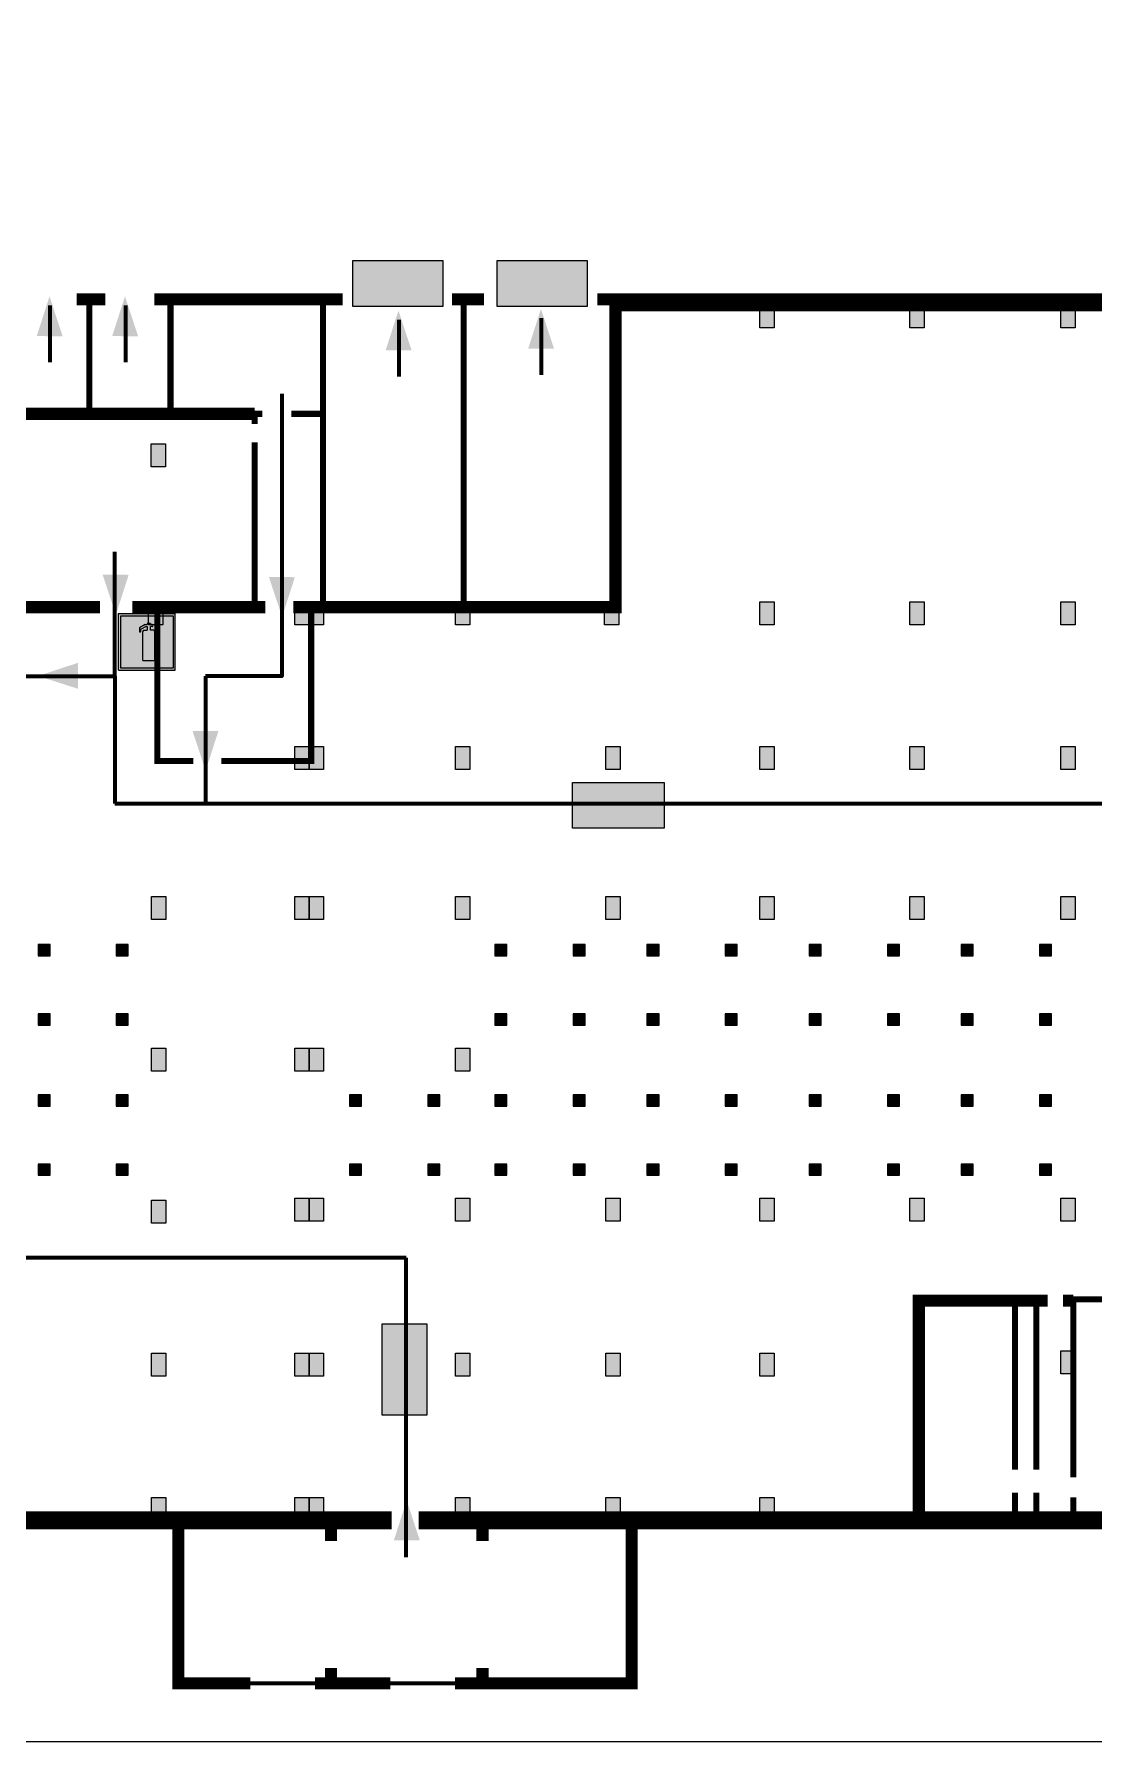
# Model space of a CAD drawing. Header units: millimetres. Extents: x 13810 to 67229, y 12374 to 21950.
# Drawn here: x 36026.2 to 36175.8, y 14541.7 to 14782.8 of the extents above; entities that cross this region are included whole.
import ezdxf

# ---------------------------------------------------------------- set-up
doc = ezdxf.new("R2010")
doc.units = ezdxf.units.MM
doc.layers.add('План_Штампы', color=7, linetype='Continuous')

# ---------------------------------------------------------------- blocks, each defined once
blk = doc.blocks.new('A$C7B4425F7')
at = {"true_color": 0xffffff}
blk.add_hatch(color=7, dxfattribs=at).paths.add_polyline_path([(0, 0), (-16, 0), (-16, -8), (0, -8)])
h = blk.add_hatch(color=126)
h.paths.add_polyline_path([(-0.2, -0.2), (-15.8, -0.2), (-15.8, -7.8), (-0.2, -7.8)])
h.paths.add_polyline_path([(-11.76, -2.03), (-11.76, -3.66), (-11.17, -3.66, -0.568275), (-11.17, -6.18), (-12.58, -6.18), (-12.58, -2.03)], flags=16)
h.paths.add_polyline_path([(-13.33, -4.12, -0.495768), (-13.59, -6.18), (-15.03, -6.18), (-15.03, -2.03), (-13.59, -2.03, -0.487973)], flags=16)
h.paths.add_polyline_path([(-10.25, -2.03), (-9.48, -2.03), (-9.48, -6.18), (-10.25, -6.18)], flags=16)
h.paths.add_polyline_path([(-13.84, -3.69), (-14.24, -3.69), (-14.24, -3.03), (-13.9, -3.03, -0.692621)], flags=0)
h.paths.add_polyline_path([(-9.15, -2.03), (-8.4, -2.03), (-8.04, -3.07), (-7.68, -2.03), (-6.93, -2.03), (-7.64, -4.1), (-6.93, -6.18), (-7.68, -6.18), (-8.04, -5.14), (-8.4, -6.18), (-9.15, -6.18), (-8.44, -4.1)], flags=16)
h.paths.add_polyline_path([(-11.76, -4.46), (-11.42, -4.46, -0.692621), (-11.36, -5.12), (-11.76, -5.12)], flags=0)
h.paths.add_polyline_path([(-13.9, -5.2), (-14.24, -5.2), (-14.24, -4.55), (-13.84, -4.55, -0.708038)], flags=0)
edge = h.paths.add_edge_path(flags=16)
edge.add_ellipse((-5.51, -4.08), major_axis=(0, 2.05), ratio=0.586184, start_angle=0, end_angle=360)
edge = h.paths.add_edge_path(flags=0)
edge.add_ellipse((-5.51, -4.08), major_axis=(0, 1.14), ratio=0.454828, start_angle=0, end_angle=360)
h.paths.add_polyline_path([(-4.13, -4.96, 0.377264), (-3.48, -4.52, 0.0555), (-3.16, -2.03), (-1.66, -2.03), (-1.66, -4.96), (-0.96, -4.96), (-0.96, -7.01), (-1.75, -7.01), (-1.75, -6.18), (-3.3, -6.18), (-3.3, -7.02), (-4.13, -7.02)], flags=16)
h.paths.add_polyline_path([(-2.73, -2.91), (-2.28, -2.91), (-2.28, -4.96), (-3.05, -4.96, 0.079136)], flags=0)
at = {"color": 126}
blk.add_lwpolyline([(-16, -8), (0, -8), (0, 0), (-16, 0)], close=True, dxfattribs=at)
blk = doc.blocks.new('A$C32E8229D')
at = {"true_color": 0xffffff}
blk.add_hatch(color=7, dxfattribs=at).paths.add_polyline_path([(0, 0), (0, -8), (16, -8), (16, 0)])
h = blk.add_hatch(color=126)
h.paths.add_polyline_path([(0.2, -0.2), (15.8, -0.2), (15.8, -7.8), (0.2, -7.8)])
h.paths.add_polyline_path([(13.49, -2.05), (12.08, -2.05), (11.37, -2.63, 0.162397), (11.29, -2.84), (11.29, -3.63), (10.35, -3.63), (10.35, -4.05), (11.68, -4.05), (11.68, -3.48), (12.26, -4.28), (11.29, -5.1), (11.29, -6.78), (11.85, -6.78), (11.85, -5.44), (12.8, -4.64), (12.8, -5.94), (14.46, -5.94), (14.46, -5.39), (13.45, -5.39), (13.45, -3.97), (12.46, -2.59), (13.15, -2.59), (13.69, -3.34), (14.18, -3)], flags=16)
h.paths.add_polyline_path([(10.74, -1.82, 1), (11.8, -1.82, 1)], flags=16)
h.paths.add_polyline_path([(9.39, -3.59), (5.99, -3.59), (6.56, -3.03), (5.91, -3.03), (5.1, -3.83), (5.91, -4.64), (6.56, -4.64), (5.99, -4.09), (9.39, -4.09)], flags=16)
h.paths.add_polyline_path([(4.29, -1.08), (1.72, -1.08), (1.72, -6.6), (4.29, -6.6)], flags=16)
at = {"color": 126}
blk.add_lwpolyline([(16, -8), (0, -8), (0, 0), (16, 0)], close=True, dxfattribs=at)
blk = doc.blocks.new('A$C3AD82952')
at = {"true_color": 0xf5f5ff}
h = blk.add_hatch(color=7, dxfattribs=at)
h.dxf.hatch_style = 1
h.paths.add_polyline_path([(8.21, 8.73, 0.414214), (7.89, 9.05), (7.22, 9.05), (7.22, 9.92), (7.59, 9.92, 1), (7.57, 10.36), (7.22, 10.36), (7.22, 10.6), (6.43, 10.6), (6.43, 10.36), (6.01, 10.36), (4.74, 9.59), (4.74, 8.69), (4.98, 8.73), (4.98, 9.26), (6.12, 9.91), (6.43, 9.91), (6.43, 9.05), (5.76, 9.05, 0.414214), (5.44, 8.73), (5.44, 2.2), (8.21, 2.2)], flags=0)
h.paths.add_polyline_path([(12.8, 12.8), (0, 12.8), (0, 0), (12.8, 0)])
h.paths.add_polyline_path([(0.51, 12.29), (12.29, 12.29), (12.29, 0.51), (0.51, 0.51)], flags=16)
h.paths.add_polyline_path([(4.74, 9.59), (6.01, 10.36), (6.43, 10.36), (6.43, 10.6), (7.22, 10.6), (7.22, 10.36), (7.59, 10.36, -0.94586), (7.59, 9.92), (7.22, 9.92), (7.22, 9.05), (7.89, 9.05, -0.414214), (8.21, 8.73), (8.21, 2.2), (5.44, 2.2), (5.44, 8.73, -0.414214), (5.76, 9.05), (6.43, 9.05), (6.43, 9.91), (6.12, 9.91), (4.98, 9.26), (4.98, 8.73), (4.74, 8.69)], flags=0)
h = blk.add_hatch(color=242)
h.dxf.hatch_style = 1
h.paths.add_polyline_path([(12.29, 12.29), (0.51, 12.29), (0.51, 0.51), (12.29, 0.51)])
h.paths.add_polyline_path([(4.74, 8.69), (4.74, 9.59), (6.01, 10.36), (6.43, 10.36), (6.43, 10.6), (7.22, 10.6), (7.22, 10.36), (7.59, 10.36, -0.94586), (7.59, 9.92), (7.22, 9.92), (7.22, 9.05), (7.89, 9.05, -0.414214), (8.21, 8.73), (8.21, 2.2), (5.44, 2.2), (5.44, 8.73, -0.414214), (5.76, 9.05), (6.43, 9.05), (6.43, 9.91), (6.12, 9.91), (4.98, 9.26), (4.98, 8.73)], flags=16)
h = blk.add_hatch(color=7, dxfattribs=at)
h.dxf.hatch_style = 1
h.paths.add_polyline_path([(8.21, 8.73, 0.414214), (7.89, 9.05), (7.22, 9.05), (7.22, 9.92), (7.59, 9.92, 1), (7.57, 10.36), (7.22, 10.36), (7.22, 10.6), (6.43, 10.6), (6.43, 10.36), (6.01, 10.36), (4.74, 9.59), (4.74, 8.69), (4.98, 8.73), (4.98, 9.26), (6.12, 9.91), (6.43, 9.91), (6.43, 9.05), (5.76, 9.05, 0.414214), (5.44, 8.73), (5.44, 2.2), (8.21, 2.2)])
at = {"color": 242, "lineweight": 5}
for p, q in [((0, 0), (0, 12.8)), ((0, 12.8), (12.8, 12.8)), ((12.8, 0), (12.8, 12.8)), ((6.01, 10.36), (4.74, 9.59)), ((4.74, 9.59), (4.74, 8.69)), ((4.74, 8.69), (4.98, 8.73)), ((4.98, 9.26), (6.12, 9.91)), ((4.98, 8.73), (4.98, 9.26)), ((5.44, 2.2), (5.44, 8.73)), ((5.76, 9.05), (6.43, 9.05)), ((6.01, 10.36), (6.43, 10.36)), ((6.12, 9.91), (6.43, 9.91)), ((7.22, 10.6), (6.43, 10.6)), ((6.43, 10.6), (6.43, 10.36)), ((6.43, 9.91), (6.43, 9.05)), ((7.22, 10.36), (7.22, 10.6)), ((7.59, 10.36), (7.22, 10.36)), ((7.22, 9.05), (7.22, 9.92)), ((7.59, 9.92), (7.22, 9.92)), ((7.89, 9.05), (7.22, 9.05)), ((8.21, 2.2), (8.21, 8.73)), ((0, 0), (12.8, 0)), ((5.44, 2.2), (8.21, 2.2))]:
    blk.add_line(p, q, dxfattribs=at)
blk.add_lwpolyline([(0.51, 12.29), (12.29, 12.29), (12.29, 0.51), (0.51, 0.51)], close=True, dxfattribs=at)
for centre, radius, start, end in [((5.76, 8.73), 0.32, 90, 180), ((7.58, 10.14), 0.223, 273.1875, 86.8125), ((7.89, 8.73), 0.32, 0, 90)]:
    blk.add_arc(centre, radius, start, end, dxfattribs=at)

msp = doc.modelspace()

# ---------------------------------------------------------------- hatches: boundary and pattern name
at = {"lineweight": 0}
h = msp.add_hatch(color=256, dxfattribs=at)
h.dxf.hatch_style = 1
h.paths.add_polyline_path([(36130.64, 14744.59), (36128.62, 14744.59), (36128.62, 14741.35), (36130.64, 14741.35)])
h = msp.add_hatch(color=256, dxfattribs=at)
h.dxf.hatch_style = 1
h.paths.add_polyline_path([(36151.85, 14744.59), (36149.83, 14744.59), (36149.83, 14741.35), (36151.85, 14741.35)])
h = msp.add_hatch(color=256, dxfattribs=at)
h.dxf.hatch_style = 1
h.paths.add_polyline_path([(36173.15, 14744.59), (36171.13, 14744.59), (36171.13, 14741.35), (36173.15, 14741.35)])
h = msp.add_hatch(color=256, dxfattribs=at)
h.dxf.hatch_style = 1
h.paths.add_polyline_path([(36044.74, 14724.99), (36042.72, 14724.99), (36042.72, 14721.74), (36044.74, 14721.74)])
h = msp.add_hatch(color=256, dxfattribs=at)
h.dxf.hatch_style = 1
h.paths.add_polyline_path([(36044.39, 14702.67), (36042.36, 14702.67), (36042.36, 14699.43), (36044.39, 14699.43)])
h = msp.add_hatch(color=256, dxfattribs=at)
h.dxf.hatch_style = 1
h.paths.add_polyline_path([(36065.03, 14702.67), (36063.01, 14702.67), (36063.01, 14699.43), (36065.03, 14699.43)])
h = msp.add_hatch(color=256, dxfattribs=at)
h.dxf.hatch_style = 1
h.paths.add_polyline_path([(36067.05, 14702.67), (36065.03, 14702.67), (36065.03, 14699.43), (36067.05, 14699.43)])
h = msp.add_hatch(color=256, dxfattribs=at)
h.dxf.hatch_style = 1
h.paths.add_polyline_path([(36087.72, 14702.67), (36085.7, 14702.67), (36085.7, 14699.43), (36087.72, 14699.43)])
h = msp.add_hatch(color=256, dxfattribs=at)
h.dxf.hatch_style = 1
h.paths.add_polyline_path([(36108.73, 14702.67), (36106.71, 14702.67), (36106.71, 14699.43), (36108.73, 14699.43)])
h = msp.add_hatch(color=256, dxfattribs=at)
h.dxf.hatch_style = 1
h.paths.add_polyline_path([(36130.64, 14702.67), (36128.62, 14702.67), (36128.62, 14699.43), (36130.64, 14699.43)])
h = msp.add_hatch(color=256, dxfattribs=at)
h.dxf.hatch_style = 1
h.paths.add_polyline_path([(36151.85, 14702.67), (36149.83, 14702.67), (36149.83, 14699.43), (36151.85, 14699.43)])
h = msp.add_hatch(color=256, dxfattribs=at)
h.dxf.hatch_style = 1
h.paths.add_polyline_path([(36173.15, 14702.67), (36171.13, 14702.67), (36171.13, 14699.43), (36173.15, 14699.43)])
h = msp.add_hatch(color=256, dxfattribs=at)
h.dxf.hatch_style = 1
h.paths.add_polyline_path([(36065.03, 14682.24), (36063.01, 14682.24), (36063.01, 14679), (36065.03, 14679)])
h = msp.add_hatch(color=256, dxfattribs=at)
h.dxf.hatch_style = 1
h.paths.add_polyline_path([(36067.05, 14682.24), (36065.03, 14682.24), (36065.03, 14679), (36067.05, 14679)])
h = msp.add_hatch(color=256, dxfattribs=at)
h.dxf.hatch_style = 1
h.paths.add_polyline_path([(36087.72, 14682.24), (36085.7, 14682.24), (36085.7, 14679), (36087.72, 14679)])
h = msp.add_hatch(color=256, dxfattribs=at)
h.dxf.hatch_style = 1
h.paths.add_polyline_path([(36108.92, 14682.24), (36106.9, 14682.24), (36106.9, 14679), (36108.92, 14679)])
h = msp.add_hatch(color=256, dxfattribs=at)
h.dxf.hatch_style = 1
h.paths.add_polyline_path([(36130.64, 14682.24), (36128.62, 14682.24), (36128.62, 14679), (36130.64, 14679)])
h = msp.add_hatch(color=256, dxfattribs=at)
h.dxf.hatch_style = 1
h.paths.add_polyline_path([(36151.85, 14682.24), (36149.83, 14682.24), (36149.83, 14679), (36151.85, 14679)])
h = msp.add_hatch(color=256, dxfattribs=at)
h.dxf.hatch_style = 1
h.paths.add_polyline_path([(36173.15, 14682.24), (36171.13, 14682.24), (36171.13, 14679), (36173.15, 14679)])
h = msp.add_hatch(color=256, dxfattribs=at)
h.dxf.hatch_style = 1
h.paths.add_polyline_path([(36044.81, 14661.06), (36042.79, 14661.06), (36042.79, 14657.82), (36044.81, 14657.82)])
h = msp.add_hatch(color=256, dxfattribs=at)
h.dxf.hatch_style = 1
h.paths.add_polyline_path([(36065.03, 14661.06), (36063.01, 14661.06), (36063.01, 14657.82), (36065.03, 14657.82)])
h = msp.add_hatch(color=256, dxfattribs=at)
h.dxf.hatch_style = 1
h.paths.add_polyline_path([(36067.05, 14661.06), (36065.03, 14661.06), (36065.03, 14657.82), (36067.05, 14657.82)])
h = msp.add_hatch(color=256, dxfattribs=at)
h.dxf.hatch_style = 1
h.paths.add_polyline_path([(36087.72, 14661.06), (36085.7, 14661.06), (36085.7, 14657.82), (36087.72, 14657.82)])
h = msp.add_hatch(color=256, dxfattribs=at)
h.dxf.hatch_style = 1
h.paths.add_polyline_path([(36108.92, 14661.06), (36106.9, 14661.06), (36106.9, 14657.82), (36108.92, 14657.82)])
h = msp.add_hatch(color=256, dxfattribs=at)
h.dxf.hatch_style = 1
h.paths.add_polyline_path([(36130.64, 14661.06), (36128.62, 14661.06), (36128.62, 14657.82), (36130.64, 14657.82)])
h = msp.add_hatch(color=256, dxfattribs=at)
h.dxf.hatch_style = 1
h.paths.add_polyline_path([(36151.85, 14661.06), (36149.83, 14661.06), (36149.83, 14657.82), (36151.85, 14657.82)])
h = msp.add_hatch(color=256, dxfattribs=at)
h.dxf.hatch_style = 1
h.paths.add_polyline_path([(36173.15, 14661.06), (36171.13, 14661.06), (36171.13, 14657.82), (36173.15, 14657.82)])
h = msp.add_hatch(color=256, dxfattribs=at)
h.dxf.hatch_style = 1
h.paths.add_polyline_path([(36028.45, 14652.68), (36028.45, 14654.28), (36026.75, 14654.28), (36026.75, 14652.68)])
h = msp.add_hatch(color=256, dxfattribs=at)
h.dxf.hatch_style = 1
h.paths.add_polyline_path([(36039.49, 14652.68), (36039.49, 14654.28), (36037.79, 14654.28), (36037.79, 14652.68)])
h = msp.add_hatch(color=256, dxfattribs=at)
h.dxf.hatch_style = 1
h.paths.add_polyline_path([(36092.95, 14652.68), (36092.95, 14654.28), (36091.25, 14654.28), (36091.25, 14652.68)])
h = msp.add_hatch(color=256, dxfattribs=at)
h.dxf.hatch_style = 1
h.paths.add_polyline_path([(36104, 14652.68), (36104, 14654.28), (36102.29, 14654.28), (36102.29, 14652.68)])
h = msp.add_hatch(color=256, dxfattribs=at)
h.dxf.hatch_style = 1
h.paths.add_polyline_path([(36114.41, 14652.68), (36114.41, 14654.28), (36112.71, 14654.28), (36112.71, 14652.68)])
h = msp.add_hatch(color=256, dxfattribs=at)
h.dxf.hatch_style = 1
h.paths.add_polyline_path([(36125.45, 14652.68), (36125.45, 14654.28), (36123.75, 14654.28), (36123.75, 14652.68)])
h = msp.add_hatch(color=256, dxfattribs=at)
h.dxf.hatch_style = 1
h.paths.add_polyline_path([(36137.3, 14652.68), (36137.3, 14654.28), (36135.6, 14654.28), (36135.6, 14652.68)])
h = msp.add_hatch(color=256, dxfattribs=at)
h.dxf.hatch_style = 1
h.paths.add_polyline_path([(36148.34, 14652.68), (36148.34, 14654.28), (36146.64, 14654.28), (36146.64, 14652.68)])
h = msp.add_hatch(color=256, dxfattribs=at)
h.dxf.hatch_style = 1
h.paths.add_polyline_path([(36158.75, 14652.68), (36158.75, 14654.28), (36157.05, 14654.28), (36157.05, 14652.68)])
h = msp.add_hatch(color=256, dxfattribs=at)
h.dxf.hatch_style = 1
h.paths.add_polyline_path([(36169.8, 14652.68), (36169.8, 14654.28), (36168.1, 14654.28), (36168.1, 14652.68)])
h = msp.add_hatch(color=256, dxfattribs=at)
h.dxf.hatch_style = 1
h.paths.add_polyline_path([(36028.45, 14642.91), (36028.45, 14644.5), (36026.75, 14644.5), (36026.75, 14642.91)])
h = msp.add_hatch(color=256, dxfattribs=at)
h.dxf.hatch_style = 1
h.paths.add_polyline_path([(36039.49, 14642.91), (36039.49, 14644.5), (36037.79, 14644.5), (36037.79, 14642.91)])
h = msp.add_hatch(color=256, dxfattribs=at)
h.dxf.hatch_style = 1
h.paths.add_polyline_path([(36092.95, 14642.91), (36092.95, 14644.5), (36091.25, 14644.5), (36091.25, 14642.91)])
h = msp.add_hatch(color=256, dxfattribs=at)
h.dxf.hatch_style = 1
h.paths.add_polyline_path([(36104, 14642.91), (36104, 14644.5), (36102.29, 14644.5), (36102.29, 14642.91)])
h = msp.add_hatch(color=256, dxfattribs=at)
h.dxf.hatch_style = 1
h.paths.add_polyline_path([(36114.41, 14642.91), (36114.41, 14644.5), (36112.71, 14644.5), (36112.71, 14642.91)])
h = msp.add_hatch(color=256, dxfattribs=at)
h.dxf.hatch_style = 1
h.paths.add_polyline_path([(36125.45, 14642.91), (36125.45, 14644.5), (36123.75, 14644.5), (36123.75, 14642.91)])
h = msp.add_hatch(color=256, dxfattribs=at)
h.dxf.hatch_style = 1
h.paths.add_polyline_path([(36137.3, 14642.91), (36137.3, 14644.5), (36135.6, 14644.5), (36135.6, 14642.91)])
h = msp.add_hatch(color=256, dxfattribs=at)
h.dxf.hatch_style = 1
h.paths.add_polyline_path([(36148.34, 14642.91), (36148.34, 14644.5), (36146.64, 14644.5), (36146.64, 14642.91)])
h = msp.add_hatch(color=256, dxfattribs=at)
h.dxf.hatch_style = 1
h.paths.add_polyline_path([(36158.75, 14642.91), (36158.75, 14644.5), (36157.05, 14644.5), (36157.05, 14642.91)])
h = msp.add_hatch(color=256, dxfattribs=at)
h.dxf.hatch_style = 1
h.paths.add_polyline_path([(36169.8, 14642.91), (36169.8, 14644.5), (36168.1, 14644.5), (36168.1, 14642.91)])
h = msp.add_hatch(color=256, dxfattribs=at)
h.dxf.hatch_style = 1
h.paths.add_polyline_path([(36044.81, 14639.67), (36042.79, 14639.67), (36042.79, 14636.42), (36044.81, 14636.42)])
h = msp.add_hatch(color=256, dxfattribs=at)
h.dxf.hatch_style = 1
h.paths.add_polyline_path([(36065.03, 14639.67), (36063.01, 14639.67), (36063.01, 14636.42), (36065.03, 14636.42)])
h = msp.add_hatch(color=256, dxfattribs=at)
h.dxf.hatch_style = 1
h.paths.add_polyline_path([(36067.05, 14639.67), (36065.03, 14639.67), (36065.03, 14636.42), (36067.05, 14636.42)])
h = msp.add_hatch(color=256, dxfattribs=at)
h.dxf.hatch_style = 1
h.paths.add_polyline_path([(36087.72, 14639.67), (36085.7, 14639.67), (36085.7, 14636.42), (36087.72, 14636.42)])
h = msp.add_hatch(color=256, dxfattribs=at)
h.dxf.hatch_style = 1
h.paths.add_polyline_path([(36028.45, 14631.48), (36028.45, 14633.08), (36026.75, 14633.08), (36026.75, 14631.48)])
h = msp.add_hatch(color=256, dxfattribs=at)
h.dxf.hatch_style = 1
h.paths.add_polyline_path([(36039.49, 14631.48), (36039.49, 14633.08), (36037.79, 14633.08), (36037.79, 14631.48)])
h = msp.add_hatch(color=256, dxfattribs=at)
h.dxf.hatch_style = 1
h.paths.add_polyline_path([(36072.43, 14631.48), (36072.43, 14633.08), (36070.73, 14633.08), (36070.73, 14631.48)])
h = msp.add_hatch(color=256, dxfattribs=at)
h.dxf.hatch_style = 1
h.paths.add_polyline_path([(36083.48, 14631.48), (36083.48, 14633.08), (36081.77, 14633.08), (36081.77, 14631.48)])
h = msp.add_hatch(color=256, dxfattribs=at)
h.dxf.hatch_style = 1
h.paths.add_polyline_path([(36092.95, 14631.48), (36092.95, 14633.08), (36091.25, 14633.08), (36091.25, 14631.48)])
h = msp.add_hatch(color=256, dxfattribs=at)
h.dxf.hatch_style = 1
h.paths.add_polyline_path([(36104, 14631.48), (36104, 14633.08), (36102.29, 14633.08), (36102.29, 14631.48)])
h = msp.add_hatch(color=256, dxfattribs=at)
h.dxf.hatch_style = 1
h.paths.add_polyline_path([(36114.41, 14631.48), (36114.41, 14633.08), (36112.71, 14633.08), (36112.71, 14631.48)])
h = msp.add_hatch(color=256, dxfattribs=at)
h.dxf.hatch_style = 1
h.paths.add_polyline_path([(36125.45, 14631.48), (36125.45, 14633.08), (36123.75, 14633.08), (36123.75, 14631.48)])
h = msp.add_hatch(color=256, dxfattribs=at)
h.dxf.hatch_style = 1
h.paths.add_polyline_path([(36137.3, 14631.48), (36137.3, 14633.08), (36135.6, 14633.08), (36135.6, 14631.48)])
h = msp.add_hatch(color=256, dxfattribs=at)
h.dxf.hatch_style = 1
h.paths.add_polyline_path([(36148.34, 14631.48), (36148.34, 14633.08), (36146.64, 14633.08), (36146.64, 14631.48)])
h = msp.add_hatch(color=256, dxfattribs=at)
h.dxf.hatch_style = 1
h.paths.add_polyline_path([(36158.75, 14631.48), (36158.75, 14633.08), (36157.05, 14633.08), (36157.05, 14631.48)])
h = msp.add_hatch(color=256, dxfattribs=at)
h.dxf.hatch_style = 1
h.paths.add_polyline_path([(36169.8, 14631.48), (36169.8, 14633.08), (36168.1, 14633.08), (36168.1, 14631.48)])
h = msp.add_hatch(color=256, dxfattribs=at)
h.dxf.hatch_style = 1
h.paths.add_polyline_path([(36028.45, 14621.71), (36028.45, 14623.3), (36026.75, 14623.3), (36026.75, 14621.71)])
h = msp.add_hatch(color=256, dxfattribs=at)
h.dxf.hatch_style = 1
h.paths.add_polyline_path([(36039.49, 14621.71), (36039.49, 14623.3), (36037.79, 14623.3), (36037.79, 14621.71)])
h = msp.add_hatch(color=256, dxfattribs=at)
h.dxf.hatch_style = 1
h.paths.add_polyline_path([(36072.43, 14621.71), (36072.43, 14623.3), (36070.73, 14623.3), (36070.73, 14621.71)])
h = msp.add_hatch(color=256, dxfattribs=at)
h.dxf.hatch_style = 1
h.paths.add_polyline_path([(36083.48, 14621.71), (36083.48, 14623.3), (36081.77, 14623.3), (36081.77, 14621.71)])
h = msp.add_hatch(color=256, dxfattribs=at)
h.dxf.hatch_style = 1
h.paths.add_polyline_path([(36092.95, 14621.71), (36092.95, 14623.3), (36091.25, 14623.3), (36091.25, 14621.71)])
h = msp.add_hatch(color=256, dxfattribs=at)
h.dxf.hatch_style = 1
h.paths.add_polyline_path([(36104, 14621.71), (36104, 14623.3), (36102.29, 14623.3), (36102.29, 14621.71)])
h = msp.add_hatch(color=256, dxfattribs=at)
h.dxf.hatch_style = 1
h.paths.add_polyline_path([(36114.41, 14621.71), (36114.41, 14623.3), (36112.71, 14623.3), (36112.71, 14621.71)])
h = msp.add_hatch(color=256, dxfattribs=at)
h.dxf.hatch_style = 1
h.paths.add_polyline_path([(36125.45, 14621.71), (36125.45, 14623.3), (36123.75, 14623.3), (36123.75, 14621.71)])
h = msp.add_hatch(color=256, dxfattribs=at)
h.dxf.hatch_style = 1
h.paths.add_polyline_path([(36137.3, 14621.71), (36137.3, 14623.3), (36135.6, 14623.3), (36135.6, 14621.71)])
h = msp.add_hatch(color=256, dxfattribs=at)
h.dxf.hatch_style = 1
h.paths.add_polyline_path([(36148.34, 14621.71), (36148.34, 14623.3), (36146.64, 14623.3), (36146.64, 14621.71)])
h = msp.add_hatch(color=256, dxfattribs=at)
h.dxf.hatch_style = 1
h.paths.add_polyline_path([(36158.75, 14621.71), (36158.75, 14623.3), (36157.05, 14623.3), (36157.05, 14621.71)])
h = msp.add_hatch(color=256, dxfattribs=at)
h.dxf.hatch_style = 1
h.paths.add_polyline_path([(36169.8, 14621.71), (36169.8, 14623.3), (36168.1, 14623.3), (36168.1, 14621.71)])
h = msp.add_hatch(color=256, dxfattribs=at)
h.dxf.hatch_style = 1
h.paths.add_polyline_path([(36044.81, 14618.21), (36042.79, 14618.21), (36042.79, 14614.97), (36044.81, 14614.97)])
h = msp.add_hatch(color=256, dxfattribs=at)
h.dxf.hatch_style = 1
h.paths.add_polyline_path([(36065.03, 14618.49), (36063.01, 14618.49), (36063.01, 14615.25), (36065.03, 14615.25)])
h = msp.add_hatch(color=256, dxfattribs=at)
h.dxf.hatch_style = 1
h.paths.add_polyline_path([(36067.05, 14618.49), (36065.03, 14618.49), (36065.03, 14615.25), (36067.05, 14615.25)])
h = msp.add_hatch(color=256, dxfattribs=at)
h.dxf.hatch_style = 1
h.paths.add_polyline_path([(36087.72, 14618.49), (36085.7, 14618.49), (36085.7, 14615.25), (36087.72, 14615.25)])
h = msp.add_hatch(color=256, dxfattribs=at)
h.dxf.hatch_style = 1
h.paths.add_polyline_path([(36108.92, 14618.49), (36106.9, 14618.49), (36106.9, 14615.25), (36108.92, 14615.25)])
h = msp.add_hatch(color=256, dxfattribs=at)
h.dxf.hatch_style = 1
h.paths.add_polyline_path([(36130.64, 14618.49), (36128.62, 14618.49), (36128.62, 14615.25), (36130.64, 14615.25)])
h = msp.add_hatch(color=256, dxfattribs=at)
h.dxf.hatch_style = 1
h.paths.add_polyline_path([(36151.85, 14618.49), (36149.83, 14618.49), (36149.83, 14615.25), (36151.85, 14615.25)])
h = msp.add_hatch(color=256, dxfattribs=at)
h.dxf.hatch_style = 1
h.paths.add_polyline_path([(36173.15, 14618.49), (36171.13, 14618.49), (36171.13, 14615.25), (36173.15, 14615.25)])
h = msp.add_hatch(color=256, dxfattribs=at)
h.dxf.hatch_style = 1
h.paths.add_polyline_path([(36044.81, 14596.62), (36042.79, 14596.62), (36042.79, 14593.37), (36044.81, 14593.37)])
h = msp.add_hatch(color=256, dxfattribs=at)
h.dxf.hatch_style = 1
h.paths.add_polyline_path([(36065.03, 14596.62), (36063.01, 14596.62), (36063.01, 14593.37), (36065.03, 14593.37)])
h = msp.add_hatch(color=256, dxfattribs=at)
h.dxf.hatch_style = 1
h.paths.add_polyline_path([(36067.05, 14596.62), (36065.03, 14596.62), (36065.03, 14593.37), (36067.05, 14593.37)])
h = msp.add_hatch(color=256, dxfattribs=at)
h.dxf.hatch_style = 1
h.paths.add_polyline_path([(36087.72, 14596.62), (36085.7, 14596.62), (36085.7, 14593.37), (36087.72, 14593.37)])
h = msp.add_hatch(color=256, dxfattribs=at)
h.dxf.hatch_style = 1
h.paths.add_polyline_path([(36108.92, 14596.62), (36106.9, 14596.62), (36106.9, 14593.37), (36108.92, 14593.37)])
h = msp.add_hatch(color=256, dxfattribs=at)
h.dxf.hatch_style = 1
h.paths.add_polyline_path([(36130.64, 14596.62), (36128.62, 14596.62), (36128.62, 14593.37), (36130.64, 14593.37)])
h = msp.add_hatch(color=256, dxfattribs=at)
h.dxf.hatch_style = 1
h.paths.add_polyline_path([(36173.15, 14596.93), (36171.13, 14596.93), (36171.13, 14593.69), (36173.15, 14593.69)])
h = msp.add_hatch(color=256, dxfattribs=at)
h.dxf.hatch_style = 1
h.paths.add_polyline_path([(36044.81, 14576.23), (36042.79, 14576.23), (36042.79, 14572.99), (36044.81, 14572.99)])
h = msp.add_hatch(color=256, dxfattribs=at)
h.dxf.hatch_style = 1
h.paths.add_polyline_path([(36065.03, 14576.23), (36063.01, 14576.23), (36063.01, 14572.99), (36065.03, 14572.99)])
h = msp.add_hatch(color=256, dxfattribs=at)
h.dxf.hatch_style = 1
h.paths.add_polyline_path([(36067.05, 14576.23), (36065.03, 14576.23), (36065.03, 14572.99), (36067.05, 14572.99)])
h = msp.add_hatch(color=256, dxfattribs=at)
h.dxf.hatch_style = 1
h.paths.add_polyline_path([(36087.72, 14576.23), (36085.7, 14576.23), (36085.7, 14572.99), (36087.72, 14572.99)])
h = msp.add_hatch(color=256, dxfattribs=at)
h.dxf.hatch_style = 1
h.paths.add_polyline_path([(36108.92, 14576.23), (36106.9, 14576.23), (36106.9, 14572.99), (36108.92, 14572.99)])
h = msp.add_hatch(color=256, dxfattribs=at)
h.dxf.hatch_style = 1
h.paths.add_polyline_path([(36130.64, 14576.23), (36128.62, 14576.23), (36128.62, 14572.99), (36130.64, 14572.99)])

# ---------------------------------------------------------------- linework, layer by layer
at = {"color": 126, "lineweight": 0, "true_color": 0x008754}
msp.add_lwpolyline([(35837.9, 14936.73), (36437.9, 14936.73), (36437.9, 14541.73), (35837.9, 14541.73)], close=True, dxfattribs=at)
msp.add_lwpolyline([(35837.9, 14936.73), (36437.9, 14936.73), (36437.9, 14541.73), (35837.9, 14541.73)], close=True, dxfattribs=at)
msp.add_lwpolyline([(35837.9, 14936.73), (36437.9, 14936.73), (36437.9, 14541.73), (35837.9, 14541.73)], close=True, dxfattribs=at)
msp.add_lwpolyline([(35837.9, 14936.73), (36437.9, 14936.73), (36437.9, 14541.73), (35837.9, 14541.73)], close=True, dxfattribs=at)
at = {"lineweight": 0}
for points, const_width in [([(35941.32, 14744.96), (35893.66, 14744.96), (35893.66, 14572.99), (36076.68, 14572.99)], 2.56), ([(36032.19, 14745.39), (36036.26, 14745.39)], 1.71), ([(36033.99, 14745.39), (36033.99, 14729.22)], 0.855), ([(36043.16, 14745.39), (36069.76, 14745.39)], 1.71), ([(36045.45, 14745.39), (36045.45, 14729.22)], 0.855), ([(36062.78, 14701.93), (36108.27, 14701.93), (36108.27, 14744.96)], 1.71), ([(36066.96, 14745.39), (36066.96, 14701.93)], 0.855), ([(36085.17, 14745.39), (36089.72, 14745.39)], 1.71), ([(36086.84, 14745.39), (36086.84, 14701.93)], 0.855), ([(36105.68, 14745.39), (36108.27, 14745.39)], 1.71), ([(36108.27, 14744.96), (36228.61, 14744.96)], 2.56), ([(35998.78, 14729.22), (36057.35, 14729.22)], 1.71), ([(36057.35, 14729.22), (36058.41, 14729.22)], 0.855), ([(36057.35, 14729.22), (36057.35, 14727.8)], 0.855), ([(36062.49, 14729.22), (36066.96, 14729.22)], 0.855), ([(36057.35, 14725.21), (36057.35, 14701.93)], 0.855), ([(36007.21, 14701.93), (36035.51, 14701.93)], 1.71), ([(36040.07, 14701.93), (36058.82, 14701.93)], 1.71), ([(36043.59, 14701.93), (36043.59, 14680.2), (36048.68, 14680.2)], 0.855), ([(36052.63, 14680.2), (36065.31, 14680.2), (36065.31, 14701.93)], 0.855), ([(36151.09, 14572.99), (36151.09, 14604), (36169.25, 14604)], 1.71), ([(36164.65, 14580.14), (36164.65, 14604)], 0.855), ([(36167.68, 14580.14), (36167.68, 14604)], 0.855), ([(36171.44, 14604), (36172.91, 14604)], 1.71), ([(36172.91, 14604.2), (36184.64, 14604.2)], 0.855), ([(36172.91, 14604), (36172.91, 14579.09)], 0.855), ([(36164.65, 14576.9), (36164.65, 14572.99)], 0.855), ([(36167.68, 14572.99), (36167.68, 14576.9)], 0.855), ([(36172.91, 14576.27), (36172.91, 14572.99)], 0.855), ([(36046.57, 14572.99), (36046.57, 14549.99), (36056.7, 14549.99)], 1.71), ([(36068.11, 14570.08), (36068.11, 14572.99)], 1.71), ([(36080.49, 14572.99), (36238.4, 14572.99)], 2.56), ([(36085.63, 14549.99), (36110.54, 14549.99), (36110.54, 14572.99)], 1.71), ([(36089.5, 14570.08), (36089.5, 14572.99)], 1.71), ([(36068.11, 14552.17), (36068.11, 14549.99)], 1.71), ([(36089.5, 14552.17), (36089.5, 14549.99)], 1.71), ([(36065.86, 14549.99), (36076.47, 14549.99)], 1.71)]:
    msp.add_lwpolyline(points, dxfattribs=dict(at, const_width=const_width))
at = {"color": 126, "lineweight": 100, "true_color": 0x008754}
for points in [[(36028.42, 14744.52), (36028.42, 14736.51)], [(36039.08, 14744.52), (36039.08, 14736.51)], [(36077.68, 14742.51), (36077.68, 14734.5)], [(36097.79, 14742.73), (36097.79, 14734.72)], [(36061.15, 14732.05), (36061.15, 14692.19), (36050.4, 14692.19)], [(36037.6, 14674.22), (36224.05, 14674.22), (36224.05, 14718.1)], [(36005.87, 14692.19), (36037.6, 14692.19), (36037.6, 14709.75)], [(36037.6, 14692.19), (36037.6, 14674.22)], [(36050.4, 14692.19), (36050.4, 14674.22)], [(36078.73, 14610.07), (35946.54, 14610.07)], [(36078.73, 14567.8), (36078.73, 14610.07)]]:
    msp.add_lwpolyline(points, dxfattribs=at)
at = {"lineweight": 0}
for points in [[(36130.64, 14741.35), (36128.62, 14741.35), (36128.62, 14744.59), (36130.64, 14744.59), (36130.64, 14741.35)], [(36151.85, 14741.35), (36149.83, 14741.35), (36149.83, 14744.59), (36151.85, 14744.59), (36151.85, 14741.35)], [(36173.15, 14741.35), (36171.13, 14741.35), (36171.13, 14744.59), (36173.15, 14744.59), (36173.15, 14741.35)], [(36044.74, 14721.74), (36042.72, 14721.74), (36042.72, 14724.99), (36044.74, 14724.99), (36044.74, 14721.74)], [(36044.39, 14699.43), (36042.36, 14699.43), (36042.36, 14702.67), (36044.39, 14702.67), (36044.39, 14699.43)], [(36065.03, 14699.43), (36063.01, 14699.43), (36063.01, 14702.67), (36065.03, 14702.67), (36065.03, 14699.43)], [(36067.05, 14699.43), (36065.03, 14699.43), (36065.03, 14702.67), (36067.05, 14702.67), (36067.05, 14699.43)], [(36087.72, 14699.43), (36085.7, 14699.43), (36085.7, 14702.67), (36087.72, 14702.67), (36087.72, 14699.43)], [(36108.73, 14699.43), (36106.71, 14699.43), (36106.71, 14702.67), (36108.73, 14702.67), (36108.73, 14699.43)], [(36130.64, 14699.43), (36128.62, 14699.43), (36128.62, 14702.67), (36130.64, 14702.67), (36130.64, 14699.43)], [(36151.85, 14699.43), (36149.83, 14699.43), (36149.83, 14702.67), (36151.85, 14702.67), (36151.85, 14699.43)], [(36173.15, 14699.43), (36171.13, 14699.43), (36171.13, 14702.67), (36173.15, 14702.67), (36173.15, 14699.43)], [(36065.03, 14679), (36063.01, 14679), (36063.01, 14682.24), (36065.03, 14682.24), (36065.03, 14679)], [(36067.05, 14679), (36065.03, 14679), (36065.03, 14682.24), (36067.05, 14682.24), (36067.05, 14679)], [(36087.72, 14679), (36085.7, 14679), (36085.7, 14682.24), (36087.72, 14682.24), (36087.72, 14679)], [(36108.92, 14679), (36106.9, 14679), (36106.9, 14682.24), (36108.92, 14682.24), (36108.92, 14679)], [(36130.64, 14679), (36128.62, 14679), (36128.62, 14682.24), (36130.64, 14682.24), (36130.64, 14679)], [(36151.85, 14679), (36149.83, 14679), (36149.83, 14682.24), (36151.85, 14682.24), (36151.85, 14679)], [(36173.15, 14679), (36171.13, 14679), (36171.13, 14682.24), (36173.15, 14682.24), (36173.15, 14679)], [(36044.81, 14657.82), (36042.79, 14657.82), (36042.79, 14661.06), (36044.81, 14661.06), (36044.81, 14657.82)], [(36065.03, 14657.82), (36063.01, 14657.82), (36063.01, 14661.06), (36065.03, 14661.06), (36065.03, 14657.82)], [(36067.05, 14657.82), (36065.03, 14657.82), (36065.03, 14661.06), (36067.05, 14661.06), (36067.05, 14657.82)], [(36087.72, 14657.82), (36085.7, 14657.82), (36085.7, 14661.06), (36087.72, 14661.06), (36087.72, 14657.82)], [(36108.92, 14657.82), (36106.9, 14657.82), (36106.9, 14661.06), (36108.92, 14661.06), (36108.92, 14657.82)], [(36130.64, 14657.82), (36128.62, 14657.82), (36128.62, 14661.06), (36130.64, 14661.06), (36130.64, 14657.82)], [(36151.85, 14657.82), (36149.83, 14657.82), (36149.83, 14661.06), (36151.85, 14661.06), (36151.85, 14657.82)], [(36173.15, 14657.82), (36171.13, 14657.82), (36171.13, 14661.06), (36173.15, 14661.06), (36173.15, 14657.82)], [(36026.75, 14652.68), (36028.45, 14652.68), (36028.45, 14654.28), (36026.75, 14654.28), (36026.75, 14652.68)], [(36037.79, 14652.68), (36039.49, 14652.68), (36039.49, 14654.28), (36037.79, 14654.28), (36037.79, 14652.68)], [(36091.25, 14652.68), (36092.95, 14652.68), (36092.95, 14654.28), (36091.25, 14654.28), (36091.25, 14652.68)], [(36102.29, 14652.68), (36104, 14652.68), (36104, 14654.28), (36102.29, 14654.28), (36102.29, 14652.68)], [(36112.71, 14652.68), (36114.41, 14652.68), (36114.41, 14654.28), (36112.71, 14654.28), (36112.71, 14652.68)], [(36123.75, 14652.68), (36125.45, 14652.68), (36125.45, 14654.28), (36123.75, 14654.28), (36123.75, 14652.68)], [(36135.6, 14652.68), (36137.3, 14652.68), (36137.3, 14654.28), (36135.6, 14654.28), (36135.6, 14652.68)], [(36146.64, 14652.68), (36148.34, 14652.68), (36148.34, 14654.28), (36146.64, 14654.28), (36146.64, 14652.68)], [(36157.05, 14652.68), (36158.75, 14652.68), (36158.75, 14654.28), (36157.05, 14654.28), (36157.05, 14652.68)], [(36168.1, 14652.68), (36169.8, 14652.68), (36169.8, 14654.28), (36168.1, 14654.28), (36168.1, 14652.68)], [(36026.75, 14642.91), (36028.45, 14642.91), (36028.45, 14644.5), (36026.75, 14644.5), (36026.75, 14642.91)], [(36037.79, 14642.91), (36039.49, 14642.91), (36039.49, 14644.5), (36037.79, 14644.5), (36037.79, 14642.91)], [(36091.25, 14642.91), (36092.95, 14642.91), (36092.95, 14644.5), (36091.25, 14644.5), (36091.25, 14642.91)], [(36102.29, 14642.91), (36104, 14642.91), (36104, 14644.5), (36102.29, 14644.5), (36102.29, 14642.91)], [(36112.71, 14642.91), (36114.41, 14642.91), (36114.41, 14644.5), (36112.71, 14644.5), (36112.71, 14642.91)], [(36123.75, 14642.91), (36125.45, 14642.91), (36125.45, 14644.5), (36123.75, 14644.5), (36123.75, 14642.91)], [(36135.6, 14642.91), (36137.3, 14642.91), (36137.3, 14644.5), (36135.6, 14644.5), (36135.6, 14642.91)], [(36146.64, 14642.91), (36148.34, 14642.91), (36148.34, 14644.5), (36146.64, 14644.5), (36146.64, 14642.91)], [(36157.05, 14642.91), (36158.75, 14642.91), (36158.75, 14644.5), (36157.05, 14644.5), (36157.05, 14642.91)], [(36168.1, 14642.91), (36169.8, 14642.91), (36169.8, 14644.5), (36168.1, 14644.5), (36168.1, 14642.91)], [(36044.81, 14636.42), (36042.79, 14636.42), (36042.79, 14639.67), (36044.81, 14639.67), (36044.81, 14636.42)], [(36065.03, 14636.42), (36063.01, 14636.42), (36063.01, 14639.67), (36065.03, 14639.67), (36065.03, 14636.42)], [(36067.05, 14636.42), (36065.03, 14636.42), (36065.03, 14639.67), (36067.05, 14639.67), (36067.05, 14636.42)], [(36087.72, 14636.42), (36085.7, 14636.42), (36085.7, 14639.67), (36087.72, 14639.67), (36087.72, 14636.42)], [(36026.75, 14631.48), (36028.45, 14631.48), (36028.45, 14633.08), (36026.75, 14633.08), (36026.75, 14631.48)], [(36037.79, 14631.48), (36039.49, 14631.48), (36039.49, 14633.08), (36037.79, 14633.08), (36037.79, 14631.48)], [(36070.73, 14631.48), (36072.43, 14631.48), (36072.43, 14633.08), (36070.73, 14633.08), (36070.73, 14631.48)], [(36081.77, 14631.48), (36083.48, 14631.48), (36083.48, 14633.08), (36081.77, 14633.08), (36081.77, 14631.48)], [(36091.25, 14631.48), (36092.95, 14631.48), (36092.95, 14633.08), (36091.25, 14633.08), (36091.25, 14631.48)], [(36102.29, 14631.48), (36104, 14631.48), (36104, 14633.08), (36102.29, 14633.08), (36102.29, 14631.48)], [(36112.71, 14631.48), (36114.41, 14631.48), (36114.41, 14633.08), (36112.71, 14633.08), (36112.71, 14631.48)], [(36123.75, 14631.48), (36125.45, 14631.48), (36125.45, 14633.08), (36123.75, 14633.08), (36123.75, 14631.48)], [(36135.6, 14631.48), (36137.3, 14631.48), (36137.3, 14633.08), (36135.6, 14633.08), (36135.6, 14631.48)], [(36146.64, 14631.48), (36148.34, 14631.48), (36148.34, 14633.08), (36146.64, 14633.08), (36146.64, 14631.48)], [(36157.05, 14631.48), (36158.75, 14631.48), (36158.75, 14633.08), (36157.05, 14633.08), (36157.05, 14631.48)], [(36168.1, 14631.48), (36169.8, 14631.48), (36169.8, 14633.08), (36168.1, 14633.08), (36168.1, 14631.48)], [(36026.75, 14621.71), (36028.45, 14621.71), (36028.45, 14623.3), (36026.75, 14623.3), (36026.75, 14621.71)], [(36037.79, 14621.71), (36039.49, 14621.71), (36039.49, 14623.3), (36037.79, 14623.3), (36037.79, 14621.71)], [(36070.73, 14621.71), (36072.43, 14621.71), (36072.43, 14623.3), (36070.73, 14623.3), (36070.73, 14621.71)], [(36081.77, 14621.71), (36083.48, 14621.71), (36083.48, 14623.3), (36081.77, 14623.3), (36081.77, 14621.71)], [(36091.25, 14621.71), (36092.95, 14621.71), (36092.95, 14623.3), (36091.25, 14623.3), (36091.25, 14621.71)], [(36102.29, 14621.71), (36104, 14621.71), (36104, 14623.3), (36102.29, 14623.3), (36102.29, 14621.71)], [(36112.71, 14621.71), (36114.41, 14621.71), (36114.41, 14623.3), (36112.71, 14623.3), (36112.71, 14621.71)], [(36123.75, 14621.71), (36125.45, 14621.71), (36125.45, 14623.3), (36123.75, 14623.3), (36123.75, 14621.71)], [(36135.6, 14621.71), (36137.3, 14621.71), (36137.3, 14623.3), (36135.6, 14623.3), (36135.6, 14621.71)], [(36146.64, 14621.71), (36148.34, 14621.71), (36148.34, 14623.3), (36146.64, 14623.3), (36146.64, 14621.71)], [(36157.05, 14621.71), (36158.75, 14621.71), (36158.75, 14623.3), (36157.05, 14623.3), (36157.05, 14621.71)], [(36168.1, 14621.71), (36169.8, 14621.71), (36169.8, 14623.3), (36168.1, 14623.3), (36168.1, 14621.71)], [(36044.81, 14614.97), (36042.79, 14614.97), (36042.79, 14618.21), (36044.81, 14618.21), (36044.81, 14614.97)], [(36065.03, 14615.25), (36063.01, 14615.25), (36063.01, 14618.49), (36065.03, 14618.49), (36065.03, 14615.25)], [(36067.05, 14615.25), (36065.03, 14615.25), (36065.03, 14618.49), (36067.05, 14618.49), (36067.05, 14615.25)], [(36087.72, 14615.25), (36085.7, 14615.25), (36085.7, 14618.49), (36087.72, 14618.49), (36087.72, 14615.25)], [(36108.92, 14615.25), (36106.9, 14615.25), (36106.9, 14618.49), (36108.92, 14618.49), (36108.92, 14615.25)], [(36130.64, 14615.25), (36128.62, 14615.25), (36128.62, 14618.49), (36130.64, 14618.49), (36130.64, 14615.25)], [(36151.85, 14615.25), (36149.83, 14615.25), (36149.83, 14618.49), (36151.85, 14618.49), (36151.85, 14615.25)], [(36173.15, 14615.25), (36171.13, 14615.25), (36171.13, 14618.49), (36173.15, 14618.49), (36173.15, 14615.25)], [(36044.81, 14593.37), (36042.79, 14593.37), (36042.79, 14596.62), (36044.81, 14596.62), (36044.81, 14593.37)], [(36065.03, 14593.37), (36063.01, 14593.37), (36063.01, 14596.62), (36065.03, 14596.62), (36065.03, 14593.37)], [(36067.05, 14593.37), (36065.03, 14593.37), (36065.03, 14596.62), (36067.05, 14596.62), (36067.05, 14593.37)], [(36087.72, 14593.37), (36085.7, 14593.37), (36085.7, 14596.62), (36087.72, 14596.62), (36087.72, 14593.37)], [(36108.92, 14593.37), (36106.9, 14593.37), (36106.9, 14596.62), (36108.92, 14596.62), (36108.92, 14593.37)], [(36130.64, 14593.37), (36128.62, 14593.37), (36128.62, 14596.62), (36130.64, 14596.62), (36130.64, 14593.37)], [(36173.15, 14593.69), (36171.13, 14593.69), (36171.13, 14596.93), (36173.15, 14596.93), (36173.15, 14593.69)], [(36044.81, 14572.99), (36042.79, 14572.99), (36042.79, 14576.23), (36044.81, 14576.23), (36044.81, 14572.99)], [(36065.03, 14572.99), (36063.01, 14572.99), (36063.01, 14576.23), (36065.03, 14576.23), (36065.03, 14572.99)], [(36067.05, 14572.99), (36065.03, 14572.99), (36065.03, 14576.23), (36067.05, 14576.23), (36067.05, 14572.99)], [(36087.72, 14572.99), (36085.7, 14572.99), (36085.7, 14576.23), (36087.72, 14576.23), (36087.72, 14572.99)], [(36108.92, 14572.99), (36106.9, 14572.99), (36106.9, 14576.23), (36108.92, 14576.23), (36108.92, 14572.99)], [(36130.64, 14572.99), (36128.62, 14572.99), (36128.62, 14576.23), (36130.64, 14576.23), (36130.64, 14572.99)]]:
    msp.add_lwpolyline(points, dxfattribs=at)
at = {"lineweight": 100}
msp.add_lwpolyline([(36056.7, 14549.99), (36091.91, 14549.99)], dxfattribs=at)
at = {"layer": 'План_Штампы', "color": 126, "true_color": 0x008754}
for points in [[(36030.23, 14740.18), (36026.57, 14740.19), (36028.37, 14745.81)], [(36040.88, 14740.18), (36037.22, 14740.19), (36039.03, 14745.81)], [(36079.48, 14738.18), (36075.82, 14738.18), (36077.63, 14743.8)], [(36099.6, 14738.4), (36095.93, 14738.4), (36097.74, 14744.02)], [(36035.88, 14706.5), (36039.55, 14706.49), (36037.74, 14700.87)], [(36059.35, 14706.17), (36063.01, 14706.16), (36061.2, 14700.54)], [(36032.39, 14694.07), (36032.39, 14690.4), (36026.77, 14692.21)], [(36048.56, 14684.46), (36052.22, 14684.46), (36050.41, 14678.84)], [(36080.64, 14570.17), (36076.98, 14570.17), (36078.79, 14575.8)]]:
    msp.add_solid(points, dxfattribs=at)

# ---------------------------------------------------------------- block references
at = {"xscale": 0.625, "yscale": 0.625, "zscale": 0.625}
msp.add_blockref('A$C3AD82952', (36038.13, 14693.01), dxfattribs=at)
at = {"layer": 'План_Штампы', "xscale": 0.8, "yscale": 0.8, "zscale": 0.8}
for p in [(36083.95, 14750.83), (36104.32, 14750.83)]:
    msp.add_blockref('A$C7B4425F7', p, dxfattribs=at)
at = {"layer": 'План_Штампы', "color": 126, "true_color": 0x008754}
for p, xscale, yscale, zscale, rotation in [((36102.18, 14677.19), 0.8100087101568005, 0.8100087101568005, 0.8100087101568005, 359.9978653237144), ((36075.3, 14600.71), -0.8, 0.8, 0.8, 90)]:
    msp.add_blockref('A$C32E8229D', p, dxfattribs=dict(at, xscale=xscale, yscale=yscale, zscale=zscale, rotation=rotation))

doc.saveas('drawing.dxf')
